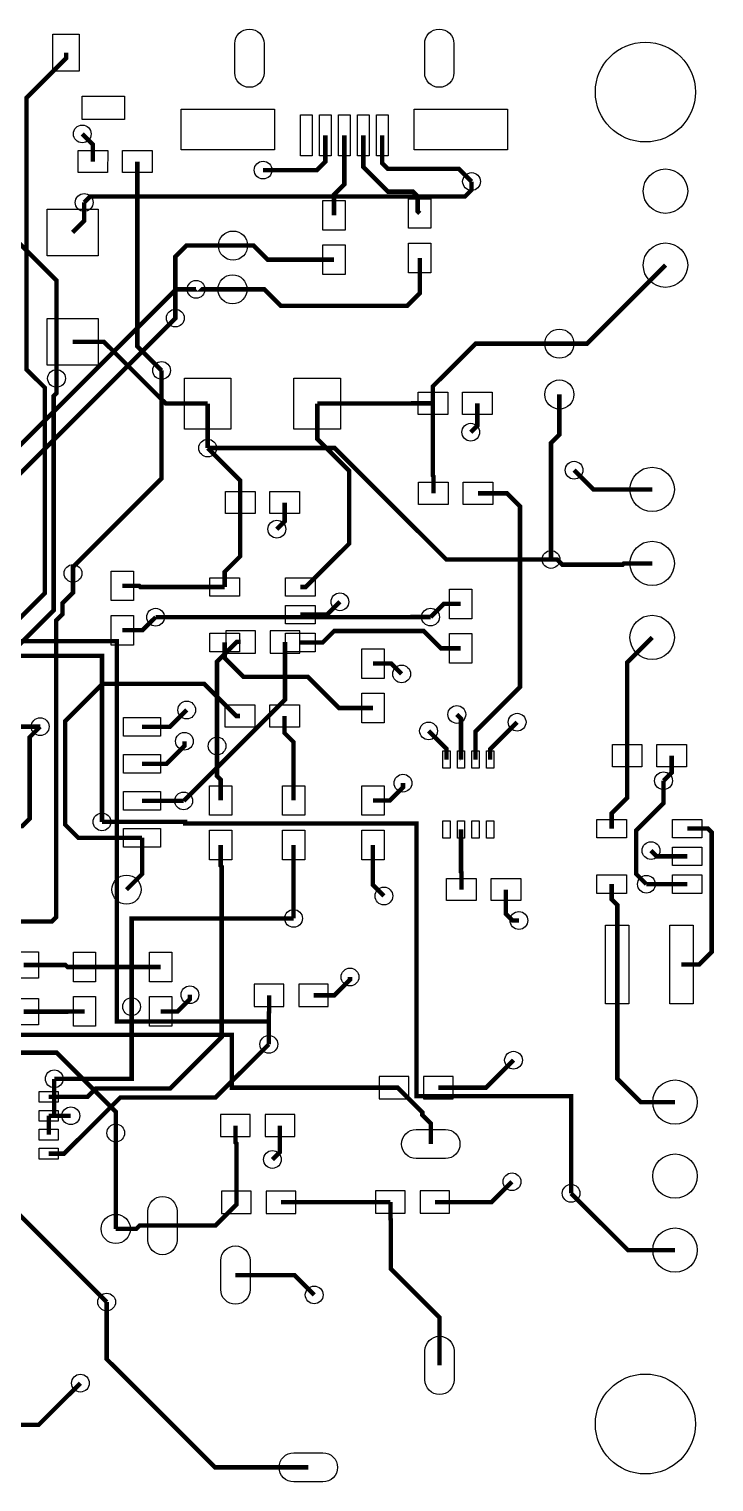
# Model space of a CAD drawing. Extents: x -993 to 993, y -993 to 985.
# Drawn here: x 68 to 993, y -978 to 985 of the extents above; entities that cross this region are included whole.
import ezdxf

# ---------------------------------------------------------------- set-up
doc = ezdxf.new("R2010")
doc.units = 0
for name, color, linetype in [('ETCH_BOTTOM', 2, 'CONTINUOUS'), ('ETCH_TOP', 80, 'CONTINUOUS'), ('PAD_BOTTOM', 2, 'CONTINUOUS'), ('PAD_TOP', 80, 'CONTINUOUS')]:
    doc.layers.add(name, color=color, linetype=linetype)

msp = doc.modelspace()

# ---------------------------------------------------------------- linework, layer by layer
at = {"layer": 'ETCH_BOTTOM', "const_width": 6}
for points in [[(105.04, 512.98), (105.04, 645.32), (-49.92, 800.28)], [(142.35, 750.75), (150.54, 758.94), (656.63, 758.94), (665.34, 767.65), (665.34, 779.09)], [(293.41, 633.37), (266.5, 633.37), (-100.5, 266.37), (-619.47, 266.37), (-708.91, 176.93), (-728.91, 176.93)], [(265.46, 594.49), (265.46, 594.1), (-74.62, 254.02), (-612.56, 254.02), (-695.63, 170.95), (-695.63, 161.98), (-714.93, 142.68), (-741.2, 142.68)], [(127.27, 249.55), (127.27, 258.32), (246.87, 377.92), (246.87, 523.77)], [(772.59, 268.32), (631.28, 268.32), (480.69, 418.91), (309.09, 418.91)], [(772.59, 268.32), (780.79, 268.32), (787.81, 261.3), (869.53, 261.3), (871.22, 262.99), (909.22, 262.99)], [(-288.41, 176.87), (-274.26, 162.72), (-237.47, 162.72), (-212.77, 138.02), (11.45, 138.02), (15.5, 142.07), (32.08, 142.07), (36.13, 138.02), (166.41, 138.02), (166.41, -86.26)], [(-234.52, 183.69), (-208.78, 157.95), (186.41, 157.95), (186.41, -356), (391.69, -356)], [(609.96, 190.54), (584.05, 190.54), (583.83, 190.32), (238.81, 190.32)], [(-449.02, 166.79), (-449.02, 130.78), (-441.87, 123.63), (-271.05, 123.63), (-158.21, 10.79), (-132.64, 10.79), (-132.64, 12.24), (-73.36, 12.24), (-73.36, -374.19), (341.62, -374.19), (341.62, -445.51), (560.59, -445.51)], [(82.96, 42.4), (-172.27, 42.4), (-266.37, 136.5), (-403.76, 136.5), (-409.76, 142.5), (-409.76, 168.48)], [(276.64, -57.98), (413.5, 78.88), (413.5, 156.91)], [(321.75, 16.25), (321.75, 130.16), (348.5, 156.91), (353.5, 156.91)], [(-43.16, -92.04), (58.76, -92.04), (68.81, -81.99), (68.81, 28.25), (82.96, 42.4)], [(901.42, -170.56), (887.66, -156.8), (887.66, -97.74), (924.52, -60.88), (924.52, -30.68)], [(425.1, -216.71), (206.41, -216.71), (206.41, -336)], [(501.28, -295.88), (501.28, -299.41), (479.98, -320.71), (451.98, -320.71)], [(391.98, -320.71), (391.98, -343.71), (391.69, -344), (391.69, -356)], [(391.69, -356), (391.69, -386.88)], [(-17.68, -406.9), (-8.97, -398.19), (105.17, -398.19), (184.99, -478.01), (184.99, -506.74)], [(722.02, -408.33), (684.84, -445.51), (620.59, -445.51)], [(101.93, -433.53), (101.93, -483.41), (124.35, -483.41)], [(610.34, -521.59), (610.34, -493.9), (598.87, -482.43), (598.87, -478.79), (565.59, -445.51), (560.59, -445.51)], [(347.91, -600.34), (347.91, -520.9), (346.61, -519.6), (346.61, -496.6)], [(396.5, -542.49), (406.61, -532.38), (406.61, -496.6)], [(615.78, -600.08), (692.51, -600.08), (720, -572.59)], [(347.91, -600.34), (347.91, -603.55), (319.64, -631.82), (248.14, -631.82)], [(407.91, -600.34), (527.52, -600.34), (527.78, -600.08), (555.78, -600.08)], [(555.78, -600.08), (555.78, -623.08), (556.4, -623.7), (556.4, -690.43), (622.16, -756.19), (622.16, -820.8)], [(452.92, -725.53), (426.14, -698.75), (346.56, -698.75)], [(172.77, -735.15), (172.77, -812.37), (318.99, -958.59), (444.99, -958.59)]]:
    msp.add_lwpolyline(points, dxfattribs=at)
at = {"layer": 'ETCH_TOP', "const_width": 6}
for points in [[(-75.66, 104.1), (-29.41, 104.1), (89.15, 222.66), (89.15, 500.58), (64.61, 525.12), (64.61, 892.45), (117.91, 945.75), (117.91, 953.03)], [(154.08, 806.13), (154.08, 829.13), (139.82, 843.39)], [(468.02, 841.42), (468.02, 805.86), (456.72, 794.56), (383.89, 794.56)], [(493.61, 841.42), (493.61, 775.34), (479.7, 761.43), (479.7, 733.43)], [(595.4, 735.9), (592.54, 738.76), (592.54, 759.31), (586.54, 765.31), (552.5, 765.31), (519.2, 798.61), (519.2, 841.42)], [(665.34, 779.09), (648.31, 796.12), (552.5, 796.12), (544.79, 803.83), (544.79, 841.42)], [(214.08, 806.13), (214.08, 556.56), (246.87, 523.77)], [(142.35, 750.75), (142.35, 725.97), (126.75, 710.37)], [(265.46, 594.49), (265.46, 677.56), (280.41, 692.51), (343.33, 692.51)], [(479.7, 673.43), (390.11, 673.43), (371.03, 692.51), (343.33, 692.51)], [(595.4, 675.9), (595.4, 628.16), (578.37, 611.13), (407.68, 611.13), (385.45, 633.36), (342.68, 633.36)], [(783.9, 559.91), (820.98, 559.91), (927.16, 666.09)], [(342.68, 633.36), (293.4, 633.36), (293.41, 633.37)], [(309.09, 479.05), (252.48, 479.05), (169.2, 562.33), (126.75, 562.33)], [(783.9, 559.91), (670.71, 559.91), (613.11, 502.31), (613.11, 479.31)], [(105.04, 512.98), (105.04, 492.98), (101.16, 489.1), (101.16, 242.86), (101.15, 242.85), (101.15, 199.43), (23.79, 122.07)], [(772.59, 268.32), (772.59, 425.88), (783.9, 437.19), (783.9, 491.27)], [(309.09, 479.05), (309.09, 418.91)], [(434.11, 231.2), (441.61, 231.2), (500.11, 289.7), (500.11, 388.31), (457.13, 431.29), (457.13, 479.05)], [(457.13, 479.05), (584.85, 479.05), (585.11, 479.31), (613.11, 479.31)], [(613.11, 479.31), (613.11, 381.54), (613.89, 380.76), (613.89, 357.76)], [(664.3, 440.31), (673.11, 449.12), (673.11, 479.31)], [(309.09, 418.91), (353.11, 374.89), (353.11, 345.28)], [(803.79, 388.96), (829.76, 362.99), (909.22, 362.99)], [(673.89, 357.76), (713.18, 357.76), (730.73, 340.21), (730.73, 95.81), (670.76, 35.84), (670.76, -2.03)], [(353.11, 345.28), (353.11, 272.7), (332.11, 251.7), (332.11, 231.2)], [(402.48, 309.27), (413.11, 319.9), (413.11, 345.28)], [(-100.01, -221), (98.65, -221), (104.65, -215), (104.65, 185.95), (113.15, 194.45), (113.15, 209.22), (127.27, 223.34), (127.27, 249.55)], [(332.11, 231.2), (218.3, 231.2), (216.83, 232.67), (193.83, 232.67)], [(487.63, 211.12), (470.21, 193.7), (434.11, 193.7)], [(650.65, 208.23), (627.65, 208.23), (609.96, 190.54)], [(193.83, 172.67), (221.16, 172.67), (238.81, 190.32)], [(332.11, 156.2), (332.11, 135.26), (357.65, 109.72), (444.47, 109.72), (486.56, 67.63), (532.22, 67.63)], [(650.65, 148.23), (623.98, 148.23), (600.48, 171.73), (479.96, 171.73), (464.43, 156.2), (434.11, 156.2)], [(875.45, 3.25), (875.45, 129.22), (909.22, 162.99)], [(570.96, 113.62), (556.95, 127.63), (532.22, 127.63)], [(352.85, 56.81), (347.85, 56.81), (304.33, 100.33), (167.15, 100.33), (116.65, 49.83), (116.65, -90), (134.41, -107.76), (220.61, -107.76)], [(220.61, 42.24), (258.17, 42.24), (280.8, 64.87)], [(425.1, -57.36), (425.1, 21.56), (412.85, 33.81), (412.85, 56.81)], [(651.08, -2.03), (651.08, 53.26), (645.45, 58.89)], [(82.96, 42.4), (58.77, 42.4), (58.61, 42.24), (25.61, 42.24)], [(631.39, -2.03), (631.39, 12.5), (607.29, 36.6)], [(690.45, -2.03), (690.45, 11.98), (726.89, 48.42)], [(277.68, 22.62), (277.68, 16.31), (253.61, -7.76), (220.61, -7.76)], [(321.75, 16.25), (321.75, -24.42), (326.69, -29.36), (326.69, -57.36)], [(651.08, -2.03), (651.3, -2.25)], [(875.45, 3.25), (875.45, -53.86), (854.45, -74.86), (854.45, -95.36)], [(935.45, 3.25), (935.45, -19.75), (924.52, -30.68)], [(572.78, -33.93), (572.78, -39.8), (555.22, -57.36), (532.22, -57.36)], [(276.64, -57.98), (253.83, -57.98), (253.61, -57.76), (220.61, -57.76)], [(166.41, -86.26), (278.61, -86.26), (278.61, -88.36), (591.04, -88.36), (591.04, -456.9), (799.76, -456.9), (799.76, -588.25)], [(651.08, -96.51), (651.08, -154.07), (651.72, -154.71), (651.72, -177.71)], [(956.45, -95.36), (984.45, -95.36), (989.56, -100.47), (989.56, -262.06), (972.51, -279.11), (948.76, -279.11)], [(326.69, -117.36), (326.69, -145.36), (327.99, -146.66), (327.99, -377), (258.31, -446.68), (157.95, -446.68), (146.81, -457.82), (94.55, -457.82)], [(199.55, -177.84), (220.61, -156.78), (220.61, -107.76)], [(425.1, -117.36), (425.1, -216.71)], [(547.04, -186.42), (532.22, -171.6), (532.22, -117.36)], [(956.45, -132.86), (915.46, -132.86), (907.66, -125.06)], [(711.72, -177.71), (711.72, -210.7), (720.59, -219.57), (729.3, -219.57)], [(862.14, -279.11), (862.14, -198.55), (854.45, -190.86), (854.45, -170.36)], [(901.42, -170.56), (928.25, -170.56), (928.45, -170.36), (956.45, -170.36)], [(60.8, -279.72), (117.2, -279.72), (119.87, -282.39), (142.87, -282.39)], [(245.57, -282.39), (142.87, -282.39)], [(862.14, -279.11), (862.14, -433.15), (894, -465.01), (940.03, -465.01)], [(206.41, -336), (206.41, -433.53), (101.93, -433.53)], [(285.09, -319.93), (285.09, -325.87), (268.57, -342.39), (245.57, -342.39)], [(142.87, -342.39), (119.87, -342.39), (119.54, -342.72), (60.8, -342.72)], [(94.55, -534.6), (115.35, -534.6), (191.27, -458.68), (319.89, -458.68), (391.69, -386.88)], [(94.55, -509.01), (94.55, -483.41)], [(124.35, -483.41), (94.55, -483.41)], [(184.99, -636.35), (184.99, -506.74)], [(-23.57, -534.6), (-23.57, -549.89), (-23.01, -550.45), (-23.01, -562.25), (-8.06, -577.2), (14.82, -577.2), (172.77, -735.15)], [(940.03, -665.01), (876.52, -665.01), (799.76, -588.25)], [(248.14, -631.82), (217.22, -631.82), (212.69, -636.35), (184.99, -636.35)], [(137.28, -844.74), (80.86, -901.16), (-17.26, -901.16)]]:
    msp.add_lwpolyline(points, dxfattribs=at)
at = {"layer": 'PAD_BOTTOM'}
for points in [[(345.775, 926.065), (345.775, 965.435, -1), (385.145, 965.435), (385.145, 926.065, -1)], [(602.075, 926.065), (602.075, 965.435, -1), (641.445, 965.435), (641.445, 926.065, -1)], [(590.655344, -501.904656), (630.025344, -501.905344, -1), (630.024656, -541.275344), (590.654656, -541.274656, -1)], [(267.825344, -612.135344), (267.824656, -651.505344, -1), (228.454656, -651.504656), (228.455344, -612.134656, -1)], [(366.245344, -679.065344), (366.244656, -718.435344, -1), (326.874656, -718.434656), (326.875344, -679.064656, -1)], [(641.845344, -801.115344), (641.844656, -840.485344, -1), (602.474656, -840.484656), (602.475344, -801.114656, -1)], [(425.305344, -938.904656), (464.675344, -938.905344, -1), (464.674656, -978.275344), (425.304656, -978.274656, -1)]]:
    msp.add_lwpolyline(points, format="xyb", close=True, dxfattribs=at)
for points in [[(373.5, 141.91), (373.5, 171.91), (333.5, 171.91), (333.5, 141.91)], [(433.5, 141.91), (433.5, 171.91), (393.5, 171.91), (393.5, 141.91)], [(411.98, -335.71), (411.98, -305.71), (371.98, -305.71), (371.98, -335.71)], [(471.98, -335.71), (471.98, -305.71), (431.98, -305.71), (431.98, -335.71)], [(540.59, -430.51), (540.59, -460.51), (580.59, -460.51), (580.59, -430.51)], [(600.59, -430.51), (600.59, -460.51), (640.59, -460.51), (640.59, -430.51)], [(326.61, -481.6), (326.61, -511.6), (366.61, -511.6), (366.61, -481.6)], [(386.61, -481.6), (386.61, -511.6), (426.61, -511.6), (426.61, -481.6)], [(327.91, -585.34), (327.91, -615.34), (367.91, -615.34), (367.91, -585.34)], [(387.91, -585.34), (387.91, -615.34), (427.91, -615.34), (427.91, -585.34)], [(575.78, -615.08), (575.78, -585.08), (535.78, -585.08), (535.78, -615.08)], [(635.78, -615.08), (635.78, -585.08), (595.78, -585.08), (595.78, -615.08)]]:
    msp.add_lwpolyline(points, close=True, dxfattribs=at)
for centre, radius in [((900, 900), 67.5), ((139.82, 843.39), 12), ((383.89, 794.56), 12), ((665.34, 779.09), 12), ((927.16, 766.09), 30), ((142.35, 750.75), 12), ((927.16, 666.09), 30), ((293.41, 633.37), 12), ((265.46, 594.49), 12), ((246.87, 523.77), 12), ((105.04, 512.98), 12), ((664.3, 440.31), 12), ((309.09, 418.91), 12), ((803.79, 388.96), 12), ((909.22, 362.99), 30), ((402.48, 309.27), 12), ((772.59, 268.32), 12), ((909.22, 262.99), 30), ((127.27, 249.55), 12), ((487.63, 211.12), 12), ((238.81, 190.32), 12), ((609.96, 190.54), 12), ((909.22, 162.99), 30), ((570.96, 113.62), 12), ((280.8, 64.87), 12), ((645.45, 58.89), 12), ((726.89, 48.42), 12), ((82.96, 42.4), 12), ((607.29, 36.6), 12), ((277.68, 22.62), 12), ((321.75, 16.25), 12), ((924.52, -30.68), 12), ((572.78, -33.93), 12), ((276.64, -57.98), 12), ((166.41, -86.26), 12), ((907.66, -125.06), 12), ((547.04, -186.42), 12), ((901.42, -170.56), 12), ((425.1, -216.71), 12), ((729.3, -219.57), 12), ((501.28, -295.88), 12), ((285.09, -319.93), 12), ((206.41, -336), 12), ((391.69, -386.88), 12), ((722.02, -408.33), 12), ((101.93, -433.53), 12), ((940.03, -465.01), 30), ((124.35, -483.41), 12), ((184.99, -506.74), 12), ((396.5, -542.49), 12), ((940.03, -565.01), 30), ((720, -572.59), 12), ((799.76, -588.25), 12), ((940.03, -665.01), 30), ((172.77, -735.15), 12), ((452.92, -725.53), 12), ((137.28, -844.74), 12), ((900, -900), 67.5)]:
    msp.add_circle(centre, radius, dxfattribs=at)
at = {"layer": 'PAD_TOP'}
for points in [[(345.775, 926.065), (345.775, 965.435, -1), (385.145, 965.435), (385.145, 926.065, -1)], [(602.075, 926.065), (602.075, 965.435, -1), (641.445, 965.435), (641.445, 926.065, -1)], [(590.655344, -501.904656), (630.025344, -501.905344, -1), (630.024656, -541.275344), (590.654656, -541.274656, -1)], [(267.825344, -612.135344), (267.824656, -651.505344, -1), (228.454656, -651.504656), (228.455344, -612.134656, -1)], [(366.245344, -679.065344), (366.244656, -718.435344, -1), (326.874656, -718.434656), (326.875344, -679.064656, -1)], [(641.845344, -801.115344), (641.844656, -840.485344, -1), (602.474656, -840.484656), (602.475344, -801.114656, -1)], [(425.305344, -938.904656), (464.675344, -938.905344, -1), (464.674656, -978.275344), (425.304656, -978.274656, -1)]]:
    msp.add_lwpolyline(points, format="xyb", close=True, dxfattribs=at)
for points in [[(100.19, 928.03), (100.19, 978.03), (135.62, 978.03), (135.62, 928.03)], [(139.55, 863.07), (139.55, 894.57), (196.64, 894.57), (196.64, 863.07)], [(399.12, 876.85), (399.12, 821.73), (273.14, 821.73), (273.14, 876.85)], [(450.305, 868.98), (450.305, 813.86), (434.555, 813.86), (434.555, 868.98)], [(475.895, 868.98), (475.895, 813.86), (460.145, 813.86), (460.145, 868.98)], [(501.485, 868.98), (501.485, 813.86), (485.735, 813.86), (485.735, 868.98)], [(527.075, 868.98), (527.075, 813.86), (511.325, 813.86), (511.325, 868.98)], [(552.665, 868.98), (552.665, 813.86), (536.915, 813.86), (536.915, 868.98)], [(714.08, 876.85), (714.08, 821.73), (588.1, 821.73), (588.1, 876.85)], [(134.079738, 791.130349), (134.080262, 821.130349), (174.080262, 821.129651), (174.079738, 791.129651)], [(194.079738, 791.130349), (194.080262, 821.130349), (234.080262, 821.129651), (234.079738, 791.129651)], [(464.7, 753.43), (494.7, 753.43), (494.7, 713.43), (464.7, 713.43)], [(580.4, 755.9), (610.4, 755.9), (610.4, 715.9), (580.4, 715.9)], [(92.3, 741.865), (161.2, 741.865), (161.2, 678.875), (92.3, 678.875)], [(464.7, 693.43), (494.7, 693.43), (494.7, 653.43), (464.7, 653.43)], [(580.4, 695.9), (610.4, 695.9), (610.4, 655.9), (580.4, 655.9)], [(92.3, 593.825), (161.2, 593.825), (161.2, 530.835), (92.3, 530.835)], [(340.585, 513.5), (340.585, 444.6), (277.595, 444.6), (277.595, 513.5)], [(488.625, 513.5), (488.625, 444.6), (425.635, 444.6), (425.635, 513.5)], [(593.11, 464.31), (593.11, 494.31), (633.11, 494.31), (633.11, 464.31)], [(653.11, 464.31), (653.11, 494.31), (693.11, 494.31), (693.11, 464.31)], [(333.11, 330.28), (333.11, 360.28), (373.11, 360.28), (373.11, 330.28)], [(393.11, 330.28), (393.11, 360.28), (433.11, 360.28), (433.11, 330.28)], [(593.89, 342.76), (593.89, 372.76), (633.89, 372.76), (633.89, 342.76)], [(653.89, 342.76), (653.89, 372.76), (693.89, 372.76), (693.89, 342.76)], [(178.83, 252.67), (208.83, 252.67), (208.83, 212.67), (178.83, 212.67)], [(352.11, 218.7), (312.11, 218.7), (312.11, 243.7), (352.11, 243.7)], [(454.11, 218.7), (414.11, 218.7), (414.11, 243.7), (454.11, 243.7)], [(665.65, 188.23), (635.65, 188.23), (635.65, 228.23), (665.65, 228.23)], [(454.11, 181.2), (414.11, 181.2), (414.11, 206.2), (454.11, 206.2)], [(178.83, 192.67), (208.83, 192.67), (208.83, 152.67), (178.83, 152.67)], [(352.11, 143.7), (312.11, 143.7), (312.11, 168.7), (352.11, 168.7)], [(454.11, 143.7), (414.11, 143.7), (414.11, 168.7), (454.11, 168.7)], [(665.65, 128.23), (635.65, 128.23), (635.65, 168.23), (665.65, 168.23)], [(547.219651, 107.629738), (517.219651, 107.630262), (517.220349, 147.630262), (547.220349, 147.629738)], [(547.219651, 47.629738), (517.219651, 47.630262), (517.220349, 87.630262), (547.220349, 87.629738)], [(332.850262, 41.809651), (332.849738, 71.809651), (372.849738, 71.810349), (372.850262, 41.810349)], [(392.850262, 41.809651), (392.849738, 71.809651), (432.849738, 71.810349), (432.850262, 41.810349)], [(195.61, 29.74), (195.61, 54.74), (245.61, 54.74), (245.61, 29.74)], [(195.61, -20.26), (195.61, 4.74), (245.61, 4.74), (245.61, -20.26)], [(626.47, 9.78), (636.31, 9.78), (636.31, -13.84), (626.47, -13.84)], [(646.16, 9.78), (656, 9.78), (656, -13.84), (646.16, -13.84)], [(665.84, 9.78), (675.68, 9.78), (675.68, -13.84), (665.84, -13.84)], [(685.53, 9.78), (695.37, 9.78), (695.37, -13.84), (685.53, -13.84)], [(855.45, -11.75), (855.45, 18.25), (895.45, 18.25), (895.45, -11.75)], [(915.45, -11.75), (915.45, 18.25), (955.45, 18.25), (955.45, -11.75)], [(311.69, -37.36), (341.69, -37.36), (341.69, -77.36), (311.69, -77.36)], [(410.1, -37.36), (440.1, -37.36), (440.1, -77.36), (410.1, -77.36)], [(547.22, -77.36), (517.22, -77.36), (517.22, -37.36), (547.22, -37.36)], [(195.61, -70.26), (195.61, -45.26), (245.61, -45.26), (245.61, -70.26)], [(195.61, -120.26), (195.61, -95.26), (245.61, -95.26), (245.61, -120.26)], [(311.69, -97.36), (341.69, -97.36), (341.69, -137.36), (311.69, -137.36)], [(410.1, -97.36), (440.1, -97.36), (440.1, -137.36), (410.1, -137.36)], [(547.22, -137.36), (517.22, -137.36), (517.22, -97.36), (547.22, -97.36)], [(626.47, -84.7), (636.31, -84.7), (636.31, -108.32), (626.47, -108.32)], [(646.16, -84.7), (656, -84.7), (656, -108.32), (646.16, -108.32)], [(665.84, -84.7), (675.68, -84.7), (675.68, -108.32), (665.84, -108.32)], [(685.53, -84.7), (695.37, -84.7), (695.37, -108.32), (685.53, -108.32)], [(874.45, -107.86), (834.45, -107.86), (834.45, -82.86), (874.45, -82.86)], [(976.45, -107.86), (936.45, -107.86), (936.45, -82.86), (976.45, -82.86)], [(976.45, -145.36), (936.45, -145.36), (936.45, -120.36), (976.45, -120.36)], [(631.72, -192.71), (631.72, -162.71), (671.72, -162.71), (671.72, -192.71)], [(691.72, -192.71), (691.72, -162.71), (731.72, -162.71), (731.72, -192.71)], [(874.45, -182.86), (834.45, -182.86), (834.45, -157.86), (874.45, -157.86)], [(976.45, -182.86), (936.45, -182.86), (936.45, -157.86), (976.45, -157.86)], [(877.89, -225.96), (877.89, -332.26), (846.39, -332.26), (846.39, -225.96)], [(964.51, -225.96), (964.51, -332.26), (933.01, -332.26), (933.01, -225.96)], [(41.11, -297.44), (41.11, -262.01), (80.48, -262.01), (80.48, -297.44)], [(127.87, -262.39), (157.87, -262.39), (157.87, -302.39), (127.87, -302.39)], [(230.57, -262.39), (260.57, -262.39), (260.57, -302.39), (230.57, -302.39)], [(41.11, -360.44), (41.11, -325.01), (80.48, -325.01), (80.48, -360.44)], [(127.87, -322.39), (157.87, -322.39), (157.87, -362.39), (127.87, -362.39)], [(230.57, -322.39), (260.57, -322.39), (260.57, -362.39), (230.57, -362.39)], [(107.345, -450.535), (107.345, -465.105), (81.755, -465.105), (81.755, -450.535)], [(107.345, -476.125), (107.345, -490.695), (81.755, -490.695), (81.755, -476.125)], [(107.345, -501.725), (107.345, -516.295), (81.755, -516.295), (81.755, -501.725)], [(107.345, -527.315), (107.345, -541.885), (81.755, -541.885), (81.755, -527.315)]]:
    msp.add_lwpolyline(points, close=True, dxfattribs=at)
for centre, radius in [((900, 900), 67.5), ((139.82, 843.39), 12), ((383.89, 794.56), 12), ((665.34, 779.09), 12), ((927.16, 766.09), 30), ((142.35, 750.75), 12), ((343.33, 692.51), 19.685), ((927.16, 666.09), 30), ((342.68, 633.36), 19.685), ((293.41, 633.37), 12), ((265.46, 594.49), 12), ((783.9, 559.91), 19.685), ((246.87, 523.77), 12), ((105.04, 512.98), 12), ((783.9, 491.27), 19.685), ((664.3, 440.31), 12), ((309.09, 418.91), 12), ((803.79, 388.96), 12), ((909.22, 362.99), 30), ((402.48, 309.27), 12), ((772.59, 268.32), 12), ((909.22, 262.99), 30), ((127.27, 249.55), 12), ((487.63, 211.12), 12), ((238.81, 190.32), 12), ((609.96, 190.54), 12), ((909.22, 162.99), 30), ((570.96, 113.62), 12), ((280.8, 64.87), 12), ((645.45, 58.89), 12), ((726.89, 48.42), 12), ((82.96, 42.4), 12), ((607.29, 36.6), 12), ((277.68, 22.62), 12), ((321.75, 16.25), 12), ((924.52, -30.68), 12), ((572.78, -33.93), 12), ((276.64, -57.98), 12), ((166.41, -86.26), 12), ((907.66, -125.06), 12), ((199.55, -177.84), 19.685), ((547.04, -186.42), 12), ((901.42, -170.56), 12), ((425.1, -216.71), 12), ((729.3, -219.57), 12), ((501.28, -295.88), 12), ((285.09, -319.93), 12), ((206.41, -336), 12), ((391.69, -386.88), 12), ((722.02, -408.33), 12), ((101.93, -433.53), 12), ((940.03, -465.01), 30), ((124.35, -483.41), 12), ((184.99, -506.74), 12), ((396.5, -542.49), 12), ((940.03, -565.01), 30), ((720, -572.59), 12), ((799.76, -588.25), 12), ((184.99, -636.35), 19.685), ((940.03, -665.01), 30), ((172.77, -735.15), 12), ((452.92, -725.53), 12), ((137.28, -844.74), 12), ((900, -900), 67.5)]:
    msp.add_circle(centre, radius, dxfattribs=at)

doc.saveas('drawing.dxf')
